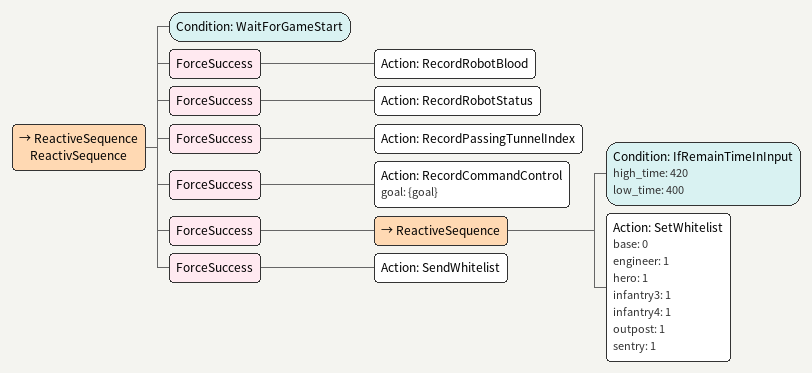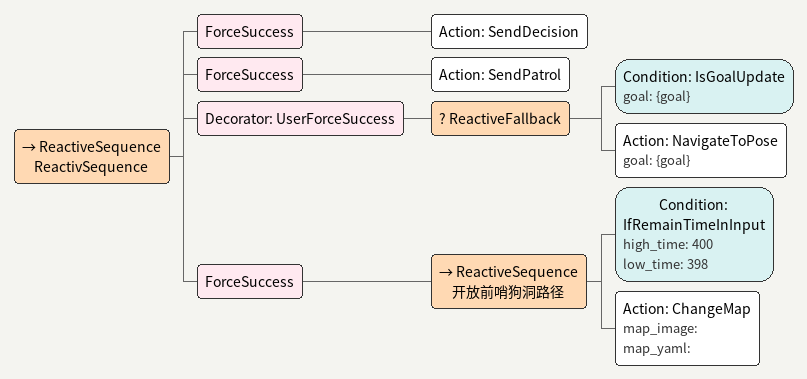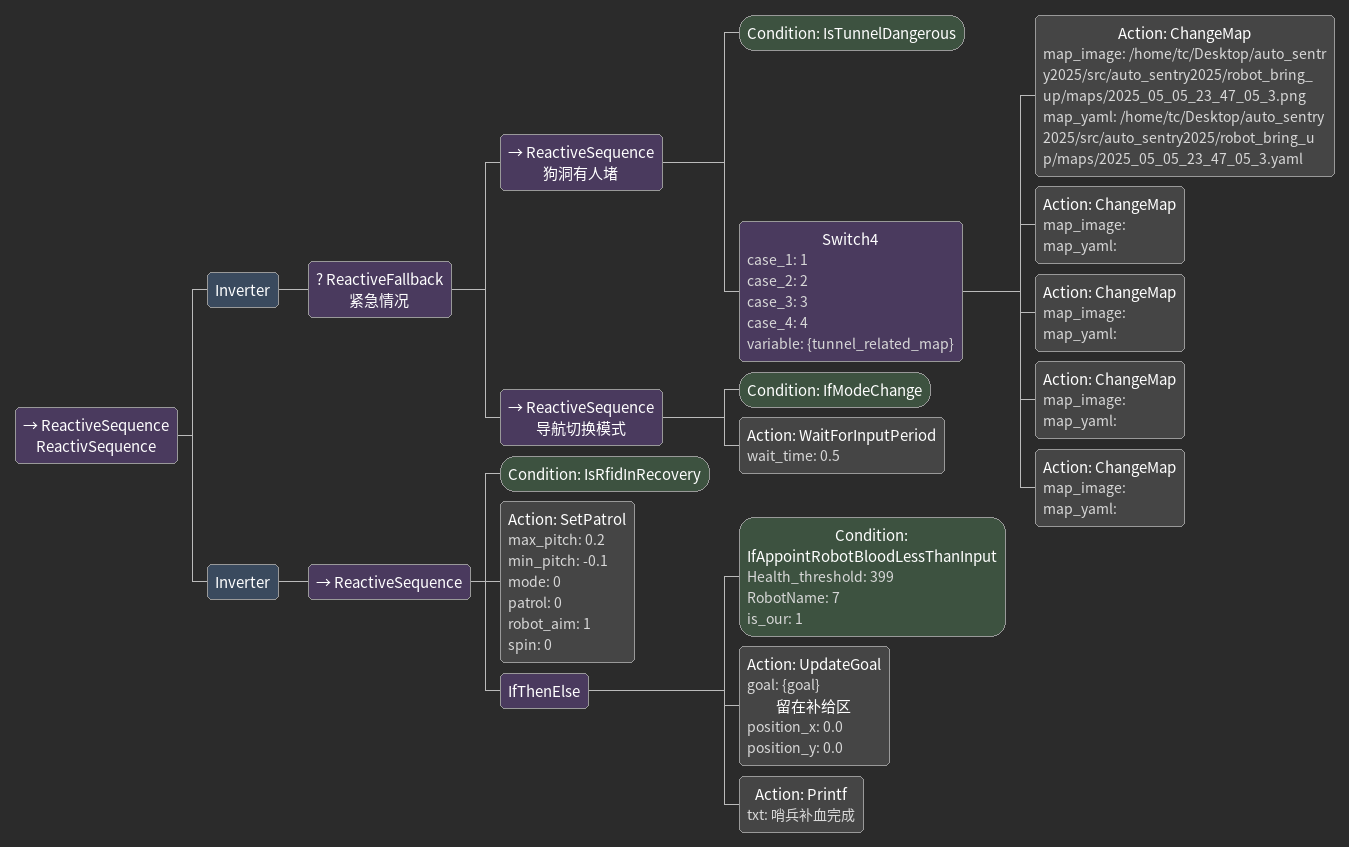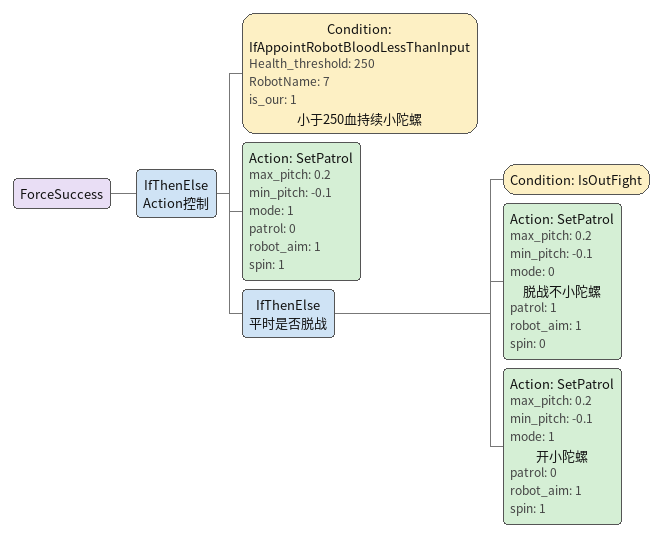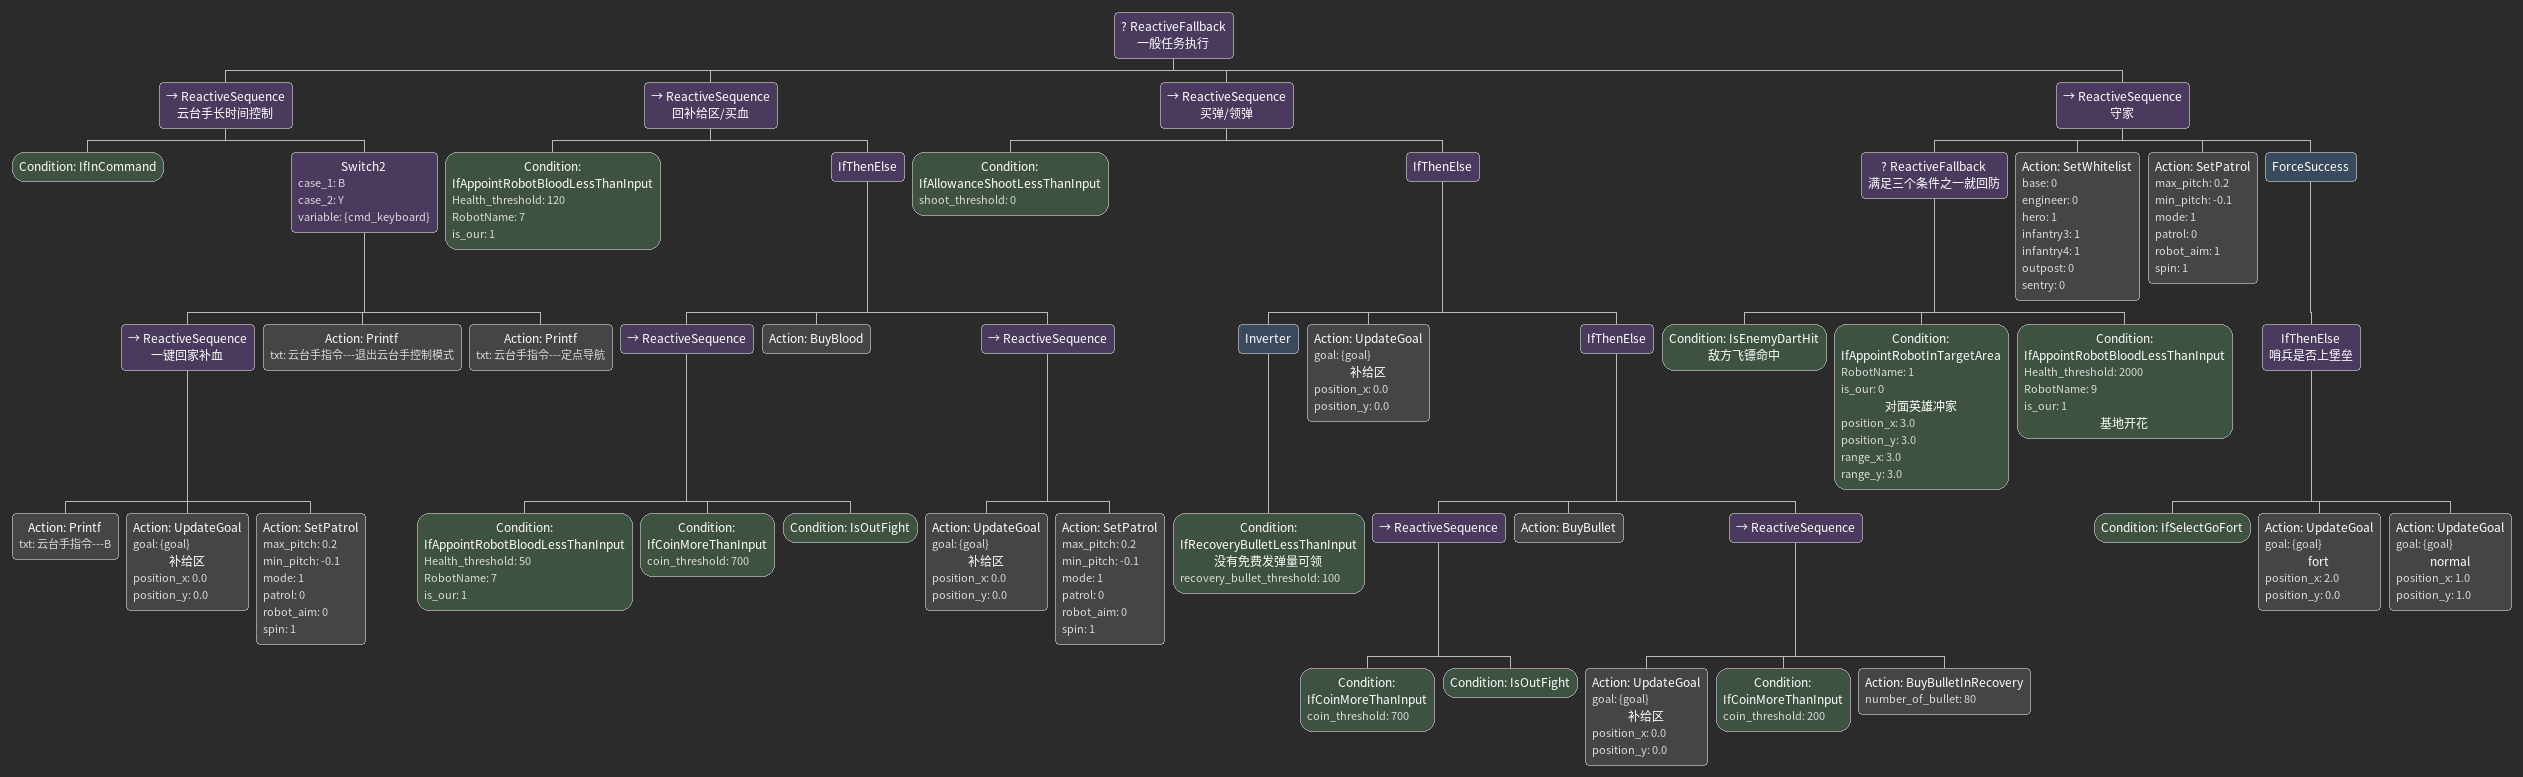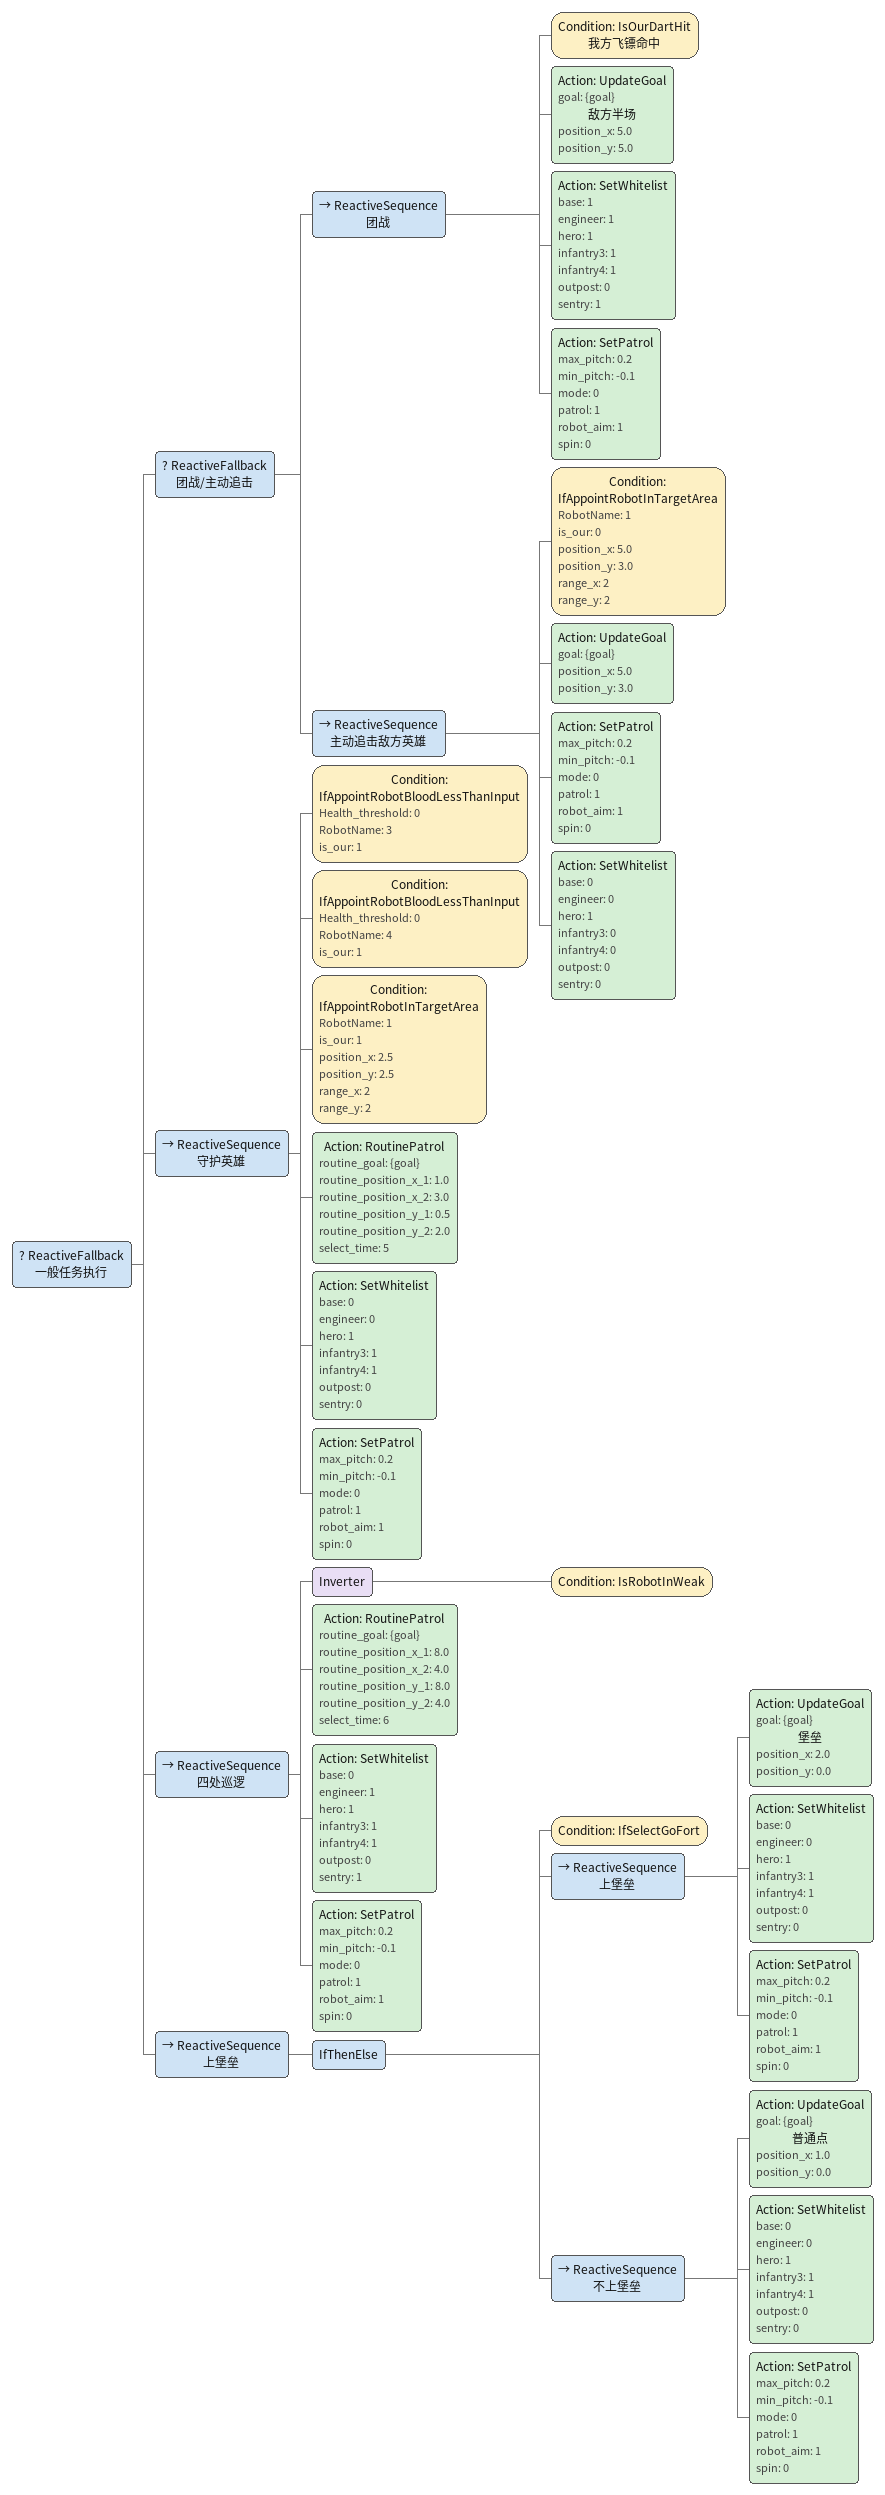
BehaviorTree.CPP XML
<ReactiveSequence name="ReactivSequence">
    <Condition ID="WaitForGameStart"/>
    <ForceSuccess>
        <Action ID="RecordRobotBlood"/>
    </ForceSuccess>
    <ForceSuccess>
        <Action ID="RecordRobotStatus"/>
    </ForceSuccess>
    <ForceSuccess>
        <Action ID="RecordPassingTunnelIndex"/>
    </ForceSuccess>
    <ForceSuccess>
        <Action ID="RecordCommandControl" goal="{goal}"/>
    </ForceSuccess>
    <ForceSuccess>
        <ReactiveSequence>
            <Condition ID="IfRemainTimeInInput" high_time="420" low_time="400"/>
            <Action ID="SetWhitelist" base="0" engineer="1" hero="1" infantry3="1" infantry4="1" outpost="1" sentry="1"/>
        </ReactiveSequence>
    </ForceSuccess>
    <ForceSuccess>
        <Action ID="SendWhitelist"/>
    </ForceSuccess>
</ReactiveSequence>

<ReactiveSequence name="ReactivSequence">
    <ForceSuccess>
        <Action ID="SendDecision"/>
    </ForceSuccess>
    <ForceSuccess>
        <Action ID="SendPatrol"/>
    </ForceSuccess>
    <Decorator ID="UserForceSuccess">
        <ReactiveFallback>
            <Condition ID="IsGoalUpdate" goal="{goal}"/>
            <Action ID="NavigateToPose" goal="{goal}"/>
        </ReactiveFallback>
    </Decorator>
    <ForceSuccess>
        <ReactiveSequence name="开放前哨狗洞路径">
            <Condition ID="IfRemainTimeInInput" high_time="400" low_time="398"/>
            <Action ID="ChangeMap" map_image="" map_yaml=""/>
        </ReactiveSequence>
    </ForceSuccess>
</ReactiveSequence>

<ReactiveSequence name="ReactivSequence">
    <Inverter>
        <ReactiveFallback name="紧急情况">
            <ReactiveSequence name="狗洞有人堵">
                <Condition ID="IsTunnelDangerous"/>
                <Switch4 case_1="1" case_2="2" case_3="3" case_4="4" variable="{tunnel_related_map}">
                    <Action ID="ChangeMap" map_image="/home/tc/Desktop/auto_sentry2025/src/auto_sentry2025/robot_bring_up/maps/2025_05_05_23_47_05_3.png" map_yaml="/home/tc/Desktop/auto_sentry2025/src/auto_sentry2025/robot_bring_up/maps/2025_05_05_23_47_05_3.yaml"/>
                    <Action ID="ChangeMap" map_image="" map_yaml=""/>
                    <Action ID="ChangeMap" map_image="" map_yaml=""/>
                    <Action ID="ChangeMap" map_image="" map_yaml=""/>
                    <Action ID="ChangeMap" map_image="" map_yaml=""/>
                </Switch4>
            </ReactiveSequence>
            <ReactiveSequence name="导航切换模式">
                <Condition ID="IfModeChange"/>
                <Action ID="WaitForInputPeriod" wait_time="0.5"/>
            </ReactiveSequence>
        </ReactiveFallback>
    </Inverter>
    <Inverter>
        <ReactiveSequence>
            <Condition ID="IsRfidInRecovery"/>
            <Action ID="SetPatrol" max_pitch="0.2" min_pitch="-0.1" mode="0" patrol="0" robot_aim="1" spin="0"/>
            <IfThenElse>
                <Condition Health_threshold="399" ID="IfAppointRobotBloodLessThanInput" RobotName="7" is_our="1"/>
                <Action ID="UpdateGoal" goal="{goal}" name="留在补给区" position_x="0.0" position_y="0.0"/>
                <Action ID="Printf" txt="哨兵补血完成"/>
            </IfThenElse>
        </ReactiveSequence>
    </Inverter>
</ReactiveSequence>

<ForceSuccess>
    <IfThenElse name="Action控制">
        <Condition Health_threshold="250" ID="IfAppointRobotBloodLessThanInput" RobotName="7" is_our="1" name="小于250血持续小陀螺"/>
        <Action ID="SetPatrol" max_pitch="0.2" min_pitch="-0.1" mode="1" patrol="0" robot_aim="1" spin="1"/>
        <IfThenElse name="平时是否脱战">
            <Condition ID="IsOutFight"/>
            <Action ID="SetPatrol" max_pitch="0.2" min_pitch="-0.1" mode="0" name="脱战不小陀螺" patrol="1" robot_aim="1" spin="0"/>
            <Action ID="SetPatrol" max_pitch="0.2" min_pitch="-0.1" mode="1" name="开小陀螺" patrol="0" robot_aim="1" spin="1"/>
        </IfThenElse>
    </IfThenElse>
</ForceSuccess>

<ReactiveFallback name="一般任务执行">
    <ReactiveSequence name="云台手长时间控制">
        <Condition ID="IfInCommand"/>
        <Switch2 case_1="B" case_2="Y" variable="{cmd_keyboard}">
            <ReactiveSequence name="一键回家补血">
                <Action ID="Printf" txt="云台手指令---B"/>
                <Action ID="UpdateGoal" goal="{goal}" name="补给区" position_x="0.0" position_y="0.0"/>
                <Action ID="SetPatrol" max_pitch="0.2" min_pitch="-0.1" mode="1" patrol="0" robot_aim="0" spin="1"/>
            </ReactiveSequence>
            <Action ID="Printf" txt="云台手指令---退出云台手控制模式"/>
            <Action ID="Printf" txt="云台手指令---定点导航"/>
        </Switch2>
    </ReactiveSequence>
    <ReactiveSequence name="回补给区/买血">
        <Condition Health_threshold="120" ID="IfAppointRobotBloodLessThanInput" RobotName="7" is_our="1"/>
        <IfThenElse>
            <ReactiveSequence>
                <Condition Health_threshold="50" ID="IfAppointRobotBloodLessThanInput" RobotName="7" is_our="1"/>
                <Condition ID="IfCoinMoreThanInput" coin_threshold="700"/>
                <Condition ID="IsOutFight"/>
            </ReactiveSequence>
            <Action ID="BuyBlood"/>
            <ReactiveSequence>
                <Action ID="UpdateGoal" goal="{goal}" name="补给区" position_x="0.0" position_y="0.0"/>
                <Action ID="SetPatrol" max_pitch="0.2" min_pitch="-0.1" mode="1" patrol="0" robot_aim="0" spin="1"/>
            </ReactiveSequence>
        </IfThenElse>
    </ReactiveSequence>
    <ReactiveSequence name="买弹/领弹">
        <Condition ID="IfAllowanceShootLessThanInput" shoot_threshold="0"/>
        <IfThenElse>
            <Inverter>
                <Condition ID="IfRecoveryBulletLessThanInput" name="没有免费发弹量可领" recovery_bullet_threshold="100"/>
            </Inverter>
            <Action ID="UpdateGoal" goal="{goal}" name="补给区" position_x="0.0" position_y="0.0"/>
            <IfThenElse>
                <ReactiveSequence>
                    <Condition ID="IfCoinMoreThanInput" coin_threshold="700"/>
                    <Condition ID="IsOutFight"/>
                </ReactiveSequence>
                <Action ID="BuyBullet"/>
                <ReactiveSequence>
                    <Action ID="UpdateGoal" goal="{goal}" name="补给区" position_x="0.0" position_y="0.0"/>
                    <Condition ID="IfCoinMoreThanInput" coin_threshold="200"/>
                    <Action ID="BuyBulletInRecovery" number_of_bullet="80"/>
                </ReactiveSequence>
            </IfThenElse>
        </IfThenElse>
    </ReactiveSequence>
    <ReactiveSequence name="守家">
        <ReactiveFallback name="满足三个条件之一就回防">
            <Condition ID="IsEnemyDartHit" name="敌方飞镖命中"/>
            <Condition ID="IfAppointRobotInTargetArea" RobotName="1" is_our="0" name="对面英雄冲家" position_x="3.0" position_y="3.0" range_x="3.0" range_y="3.0"/>
            <Condition Health_threshold="2000" ID="IfAppointRobotBloodLessThanInput" RobotName="9" is_our="1" name="基地开花"/>
        </ReactiveFallback>
        <Action ID="SetWhitelist" base="0" engineer="0" hero="1" infantry3="1" infantry4="1" outpost="0" sentry="0"/>
        <Action ID="SetPatrol" max_pitch="0.2" min_pitch="-0.1" mode="1" patrol="0" robot_aim="1" spin="1"/>
        <ForceSuccess>
            <IfThenElse name="哨兵是否上堡垒">
                <Condition ID="IfSelectGoFort"/>
                <Action ID="UpdateGoal" goal="{goal}" name="fort" position_x="2.0" position_y="0.0"/>
                <Action ID="UpdateGoal" goal="{goal}" name="normal" position_x="1.0" position_y="1.0"/>
            </IfThenElse>
        </ForceSuccess>
    </ReactiveSequence>
</ReactiveFallback>

<ReactiveFallback name="一般任务执行">
    <ReactiveFallback name="团战/主动追击">
        <ReactiveSequence name="团战">
            <Condition ID="IsOurDartHit" name="我方飞镖命中"/>
            <Action ID="UpdateGoal" goal="{goal}" name="敌方半场" position_x="5.0" position_y="5.0"/>
            <Action ID="SetWhitelist" base="1" engineer="1" hero="1" infantry3="1" infantry4="1" outpost="0" sentry="1"/>
            <Action ID="SetPatrol" max_pitch="0.2" min_pitch="-0.1" mode="0" patrol="1" robot_aim="1" spin="0"/>
        </ReactiveSequence>
        <ReactiveSequence name="主动追击敌方英雄">
            <Condition ID="IfAppointRobotInTargetArea" RobotName="1" is_our="0" position_x="5.0" position_y="3.0" range_x="2" range_y="2"/>
            <Action ID="UpdateGoal" goal="{goal}" position_x="5.0" position_y="3.0"/>
            <Action ID="SetPatrol" max_pitch="0.2" min_pitch="-0.1" mode="0" patrol="1" robot_aim="1" spin="0"/>
            <Action ID="SetWhitelist" base="0" engineer="0" hero="1" infantry3="0" infantry4="0" outpost="0" sentry="0"/>
        </ReactiveSequence>
    </ReactiveFallback>
    <ReactiveSequence name="守护英雄">
        <Condition Health_threshold="0" ID="IfAppointRobotBloodLessThanInput" RobotName="3" is_our="1"/>
        <Condition Health_threshold="0" ID="IfAppointRobotBloodLessThanInput" RobotName="4" is_our="1"/>
        <Condition ID="IfAppointRobotInTargetArea" RobotName="1" is_our="1" position_x="2.5" position_y="2.5" range_x="2" range_y="2"/>
        <Action ID="RoutinePatrol" routine_goal="{goal}" routine_position_x_1="1.0" routine_position_x_2="3.0" routine_position_y_1="0.5" routine_position_y_2="2.0" select_time="5"/>
        <Action ID="SetWhitelist" base="0" engineer="0" hero="1" infantry3="1" infantry4="1" outpost="0" sentry="0"/>
        <Action ID="SetPatrol" max_pitch="0.2" min_pitch="-0.1" mode="0" patrol="1" robot_aim="1" spin="0"/>
    </ReactiveSequence>
    <ReactiveSequence name="四处巡逻">
        <Inverter>
            <Condition ID="IsRobotInWeak"/>
        </Inverter>
        <Action ID="RoutinePatrol" routine_goal="{goal}" routine_position_x_1="8.0" routine_position_x_2="4.0" routine_position_y_1="8.0" routine_position_y_2="4.0" select_time="6"/>
        <Action ID="SetWhitelist" base="0" engineer="1" hero="1" infantry3="1" infantry4="1" outpost="0" sentry="1"/>
        <Action ID="SetPatrol" max_pitch="0.2" min_pitch="-0.1" mode="0" patrol="1" robot_aim="1" spin="0"/>
    </ReactiveSequence>
    <ReactiveSequence name="上堡垒">
        <IfThenElse>
            <Condition ID="IfSelectGoFort"/>
            <ReactiveSequence name="上堡垒">
                <Action ID="UpdateGoal" goal="{goal}" name="堡垒" position_x="2.0" position_y="0.0"/>
                <Action ID="SetWhitelist" base="0" engineer="0" hero="1" infantry3="1" infantry4="1" outpost="0" sentry="0"/>
                <Action ID="SetPatrol" max_pitch="0.2" min_pitch="-0.1" mode="0" patrol="1" robot_aim="1" spin="0"/>
            </ReactiveSequence>
            <ReactiveSequence name="不上堡垒">
                <Action ID="UpdateGoal" goal="{goal}" name="普通点" position_x="1.0" position_y="0.0"/>
                <Action ID="SetWhitelist" base="0" engineer="0" hero="1" infantry3="1" infantry4="1" outpost="0" sentry="0"/>
                <Action ID="SetPatrol" max_pitch="0.2" min_pitch="-0.1" mode="0" patrol="1" robot_aim="1" spin="0"/>
            </ReactiveSequence>
        </IfThenElse>
    </ReactiveSequence>
</ReactiveFallback>
